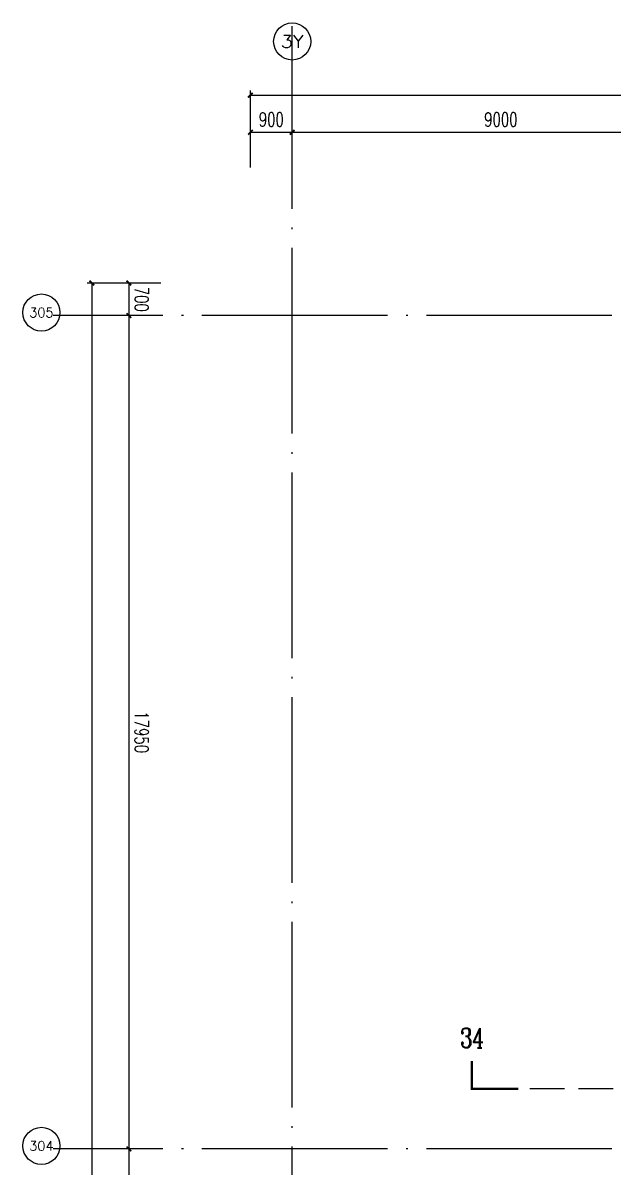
# Model space of a CAD drawing. Extents: x -1313754 to 847533, y 489853 to 941203.
# Drawn here: x 181339 to 194066, y 602377 to 627024 of the extents above; entities that cross this region are included whole.
import ezdxf
from ezdxf.enums import TextEntityAlignment as Align

# ---------------------------------------------------------------- set-up
doc = ezdxf.new("R2010")
doc.units = 0
doc.header["$LTSCALE"] = 1000
doc.header["$MEASUREMENT"] = 0
doc.linetypes.add('DASH', pattern=[0.35, 0.25, -0.1])
doc.linetypes.add('DOTE', pattern=[2.42, 2, -0.2, 0.02, -0.2])
doc.layers.get('Defpoints').update_dxf_attribs({"color": 210})
for name, color, linetype in [('A-AXIS-D', 1, 'Continuous'), ('A-AXIS-DOTE', 14, 'DOTE'), ('AS-WALL', 40, 'Continuous'), ('DIM_SYMB', 3, 'Continuous'), ('PUB_TEXT', 7, 'Continuous')]:
    doc.layers.add(name, color=color, linetype=linetype)
doc.styles.add('_TCH_AXIS', font='COMPLEX', dxfattribs={"bigfont": 'GBCBIG'})
doc.styles.add('_TCH_DIM_T3', font='SIMPLEX', dxfattribs={"width": 0.705882, "bigfont": 'GBCBIG'})
doc.styles.add('_TCH_LABEL', font='COMPLEX', dxfattribs={"bigfont": 'GBCBIG'})
doc.styles.add('A-DIM_T3', font='SIMPLEX', dxfattribs={"width": 0.705882, "bigfont": 'GBCBIG'})
doc.dimstyles.new('_TCH_ARCH&&100', dxfattribs={"dimtxt": 297.5, "dimasz": 100, "dimexe": 100, "dimexo": 100, "dimgap": 126.25, "dimtad": 1, "dimdec": 0, "dimzin": 0, "dimdsep": 46, "dimtxsty": '_TCH_DIM_T3', "dimblk": 'ARCHTICK', "dimcen": 0.09, "dimclrt": 7, "dimazin": 2, "dimtfac": 1, "dimtdec": 0, "dimtix": 1, "dimtmove": 2, "dimatfit": 3, "dimfxl": 0, "dimtolj": 1, "dimtzin": 0, "dimarcsym": 0})
doc.dimstyles.new('A-DIM&&100', dxfattribs={"dimtxt": 297.5, "dimasz": 100, "dimexe": 100, "dimexo": 100, "dimgap": 126.25, "dimtad": 1, "dimdec": 0, "dimzin": 0, "dimdsep": 46, "dimtxsty": 'A-DIM_T3', "dimblk": 'ARCHTICK', "dimcen": 0.09, "dimclrt": 7, "dimazin": 2, "dimtfac": 1, "dimtdec": 0, "dimtix": 1, "dimtmove": 2, "dimatfit": 3, "dimfxl": 0, "dimtolj": 1, "dimtzin": 0, "dimarcsym": 0})

# ---------------------------------------------------------------- blocks, each defined once
blk = doc.blocks.new('_ArchTick')
at = {"color": 0, "linetype": 'ByBlock', "const_width": 0.4}
blk.add_lwpolyline([(-0.5, -0.5), (0.5, 0.5)], dxfattribs=at)
blk = doc.blocks.new('*D1346')
at = {"layer": 'A-AXIS-D', "color": 0, "lineweight": -2}
for p, q in [((-94953, -183400), (-95739, -183400)), ((-95639, -183400), (-95639, -184100)), ((-94953, -184100), (-95739, -184100))]:
    blk.add_line(p, q, dxfattribs=at)
at = {"layer": 'Defpoints', "color": 0}
for p in [(-94853, -183400), (-95639, -184100), (-94853, -184100)]:
    blk.add_point(p, dxfattribs=at)
at = {"layer": 'A-AXIS-D', "color": 0, "lineweight": -2, "xscale": 100, "yscale": 100, "zscale": 100}
for p, rotation in [((-95639, -183400), 90), ((-95639, -184100), 270)]:
    blk.add_blockref('_ArchTick', p, dxfattribs=dict(at, rotation=rotation))
at = {"layer": 'A-AXIS-D', "color": 7, "insert": (-95364, -183750), "char_height": 297.5, "attachment_point": 5, "rotation": 270, "style": 'A-DIM_T3'}
blk.add_mtext('\\A1;700', dxfattribs=at)
blk = doc.blocks.new('*D1347')
at = {"layer": 'A-AXIS-D', "color": 0, "lineweight": -2}
for p, q in [((-94953, -184100), (-95739, -184100)), ((-95639, -184100), (-95639, -202050)), ((-94953, -202050), (-95739, -202050))]:
    blk.add_line(p, q, dxfattribs=at)
at = {"layer": 'Defpoints', "color": 0}
for p in [(-94853, -184100), (-95639, -202050), (-94853, -202050)]:
    blk.add_point(p, dxfattribs=at)
at = {"layer": 'A-AXIS-D', "color": 0, "lineweight": -2, "xscale": 100, "yscale": 100, "zscale": 100}
for p, rotation in [((-95639, -184100), 90), ((-95639, -202050), 270)]:
    blk.add_blockref('_ArchTick', p, dxfattribs=dict(at, rotation=rotation))
at = {"layer": 'A-AXIS-D', "color": 7, "insert": (-95364, -193075), "char_height": 297.5, "attachment_point": 5, "rotation": 270, "style": 'A-DIM_T3'}
blk.add_mtext('\\A1;17950', dxfattribs=at)
blk = doc.blocks.new('*D1348')
at = {"layer": 'A-AXIS-D', "color": 0, "lineweight": -2}
for p, q in [((-94953, -202050), (-95739, -202050)), ((-95639, -202050), (-95639, -220000)), ((-94953, -220000), (-95739, -220000))]:
    blk.add_line(p, q, dxfattribs=at)
at = {"layer": 'Defpoints', "color": 0}
for p in [(-94853, -202050), (-95639, -220000), (-94853, -220000)]:
    blk.add_point(p, dxfattribs=at)
at = {"layer": 'A-AXIS-D', "color": 0, "lineweight": -2, "xscale": 100, "yscale": 100, "zscale": 100}
for p, rotation in [((-95639, -202050), 90), ((-95639, -220000), 270)]:
    blk.add_blockref('_ArchTick', p, dxfattribs=dict(at, rotation=rotation))
at = {"layer": 'A-AXIS-D', "color": 7, "insert": (-95364, -211025), "char_height": 297.5, "attachment_point": 5, "rotation": 270, "style": 'A-DIM_T3'}
blk.add_mtext('\\A1;17950', dxfattribs=at)
blk = doc.blocks.new('*D1409')
at = {"layer": 'A-AXIS-D', "color": 0, "lineweight": -2}
for p, q in [((-95053, -183400), (-96539, -183400)), ((-96439, -183400), (-96439, -256600)), ((-95053, -256600), (-96539, -256600))]:
    blk.add_line(p, q, dxfattribs=at)
at = {"layer": 'Defpoints', "color": 0}
for p in [(-94953, -183400), (-96439, -256600), (-94953, -256600)]:
    blk.add_point(p, dxfattribs=at)
at = {"layer": 'A-AXIS-D', "color": 0, "lineweight": -2, "xscale": 100, "yscale": 100, "zscale": 100}
for p, rotation in [((-96439, -183400), 90), ((-96439, -256600), 270)]:
    blk.add_blockref('_ArchTick', p, dxfattribs=dict(at, rotation=rotation))
at = {"layer": 'A-AXIS-D', "color": 7, "insert": (-96164, -220000), "char_height": 297.5, "attachment_point": 5, "rotation": 270, "style": 'A-DIM_T3'}
blk.add_mtext('\\A1;73200', dxfattribs=at)
blk = doc.blocks.new('*D1410')
at = {"layer": 'A-AXIS-D', "color": 0, "lineweight": -2}
for p, q in [((-93018, -180910), (-93018, -180052)), ((-93018, -180152), (-92118, -180152)), ((-92118, -180910), (-92118, -180052))]:
    blk.add_line(p, q, dxfattribs=at)
at = {"layer": 'Defpoints', "color": 0}
for p in [(-92118, -180152), (-93018, -181010), (-92118, -181010)]:
    blk.add_point(p, dxfattribs=at)
at = {"layer": 'A-AXIS-D', "color": 0, "lineweight": -2, "xscale": 100, "yscale": 100, "zscale": 100, "rotation": 180}
blk.add_blockref('_ArchTick', (-93018, -180152), dxfattribs=at)
at = {"layer": 'A-AXIS-D', "color": 0, "lineweight": -2, "xscale": 100, "yscale": 100, "zscale": 100}
blk.add_blockref('_ArchTick', (-92118, -180152), dxfattribs=at)
at = {"layer": 'A-AXIS-D', "color": 7, "insert": (-92568, -179877), "char_height": 297.5, "attachment_point": 5, "style": '_TCH_DIM_T3'}
blk.add_mtext('\\A1;900', dxfattribs=at)
blk = doc.blocks.new('*D1411')
at = {"layer": 'A-AXIS-D', "color": 0, "lineweight": -2}
for p, q in [((-92118, -180910), (-92118, -180052)), ((-92118, -180152), (-83118, -180152)), ((-83118, -180910), (-83118, -180052))]:
    blk.add_line(p, q, dxfattribs=at)
at = {"layer": 'Defpoints', "color": 0}
for p in [(-83118, -180152), (-92118, -181010), (-83118, -181010)]:
    blk.add_point(p, dxfattribs=at)
at = {"layer": 'A-AXIS-D', "color": 0, "lineweight": -2, "xscale": 100, "yscale": 100, "zscale": 100, "rotation": 180}
blk.add_blockref('_ArchTick', (-92118, -180152), dxfattribs=at)
at = {"layer": 'A-AXIS-D', "color": 0, "lineweight": -2, "xscale": 100, "yscale": 100, "zscale": 100}
blk.add_blockref('_ArchTick', (-83118, -180152), dxfattribs=at)
at = {"layer": 'A-AXIS-D', "color": 7, "insert": (-87618, -179877), "char_height": 297.5, "attachment_point": 5, "style": '_TCH_DIM_T3'}
blk.add_mtext('\\A1;9000', dxfattribs=at)
blk = doc.blocks.new('*D1433')
at = {"layer": 'A-AXIS-D', "color": 0, "lineweight": -2}
for p, q in [((-93018, -180810), (-93018, -179252)), ((-93018, -179352), (92682, -179352)), ((92682, -180810), (92682, -179252))]:
    blk.add_line(p, q, dxfattribs=at)
at = {"layer": 'Defpoints', "color": 0}
for p in [(92682, -179352), (-93018, -180910), (92682, -180910)]:
    blk.add_point(p, dxfattribs=at)
at = {"layer": 'A-AXIS-D', "color": 0, "lineweight": -2, "xscale": 100, "yscale": 100, "zscale": 100, "rotation": 180}
blk.add_blockref('_ArchTick', (-93018, -179352), dxfattribs=at)
at = {"layer": 'A-AXIS-D', "color": 0, "lineweight": -2, "xscale": 100, "yscale": 100, "zscale": 100}
blk.add_blockref('_ArchTick', (92682, -179352), dxfattribs=at)
at = {"layer": 'A-AXIS-D', "color": 7, "insert": (-168, -179077), "char_height": 297.5, "attachment_point": 5, "style": '_TCH_DIM_T3'}
blk.add_mtext('\\A1;185700', dxfattribs=at)
blk = doc.blocks.new('dote')
at = {"layer": 'A-AXIS-D'}
for centre in [(-92117.8, -178196), (-97524.5, -184035.7), (-97524.5, -201985.7)]:
    blk.add_circle(centre, 400, dxfattribs=at)
at = {"layer": 'A-AXIS-DOTE', "ltscale": 2}
for p, q in [((-92117.8, -264080), (-92117.8, -177865)), ((98696.4, -184100), (-97273.6, -184100)), ((98696.4, -202050), (-97273.6, -202050))]:
    blk.add_line(p, q, dxfattribs=at)
at = {"layer": 'DIM_SYMB', "linetype": 'DASH', "ltscale": 3}
blk.add_line((-71543.6, -200760.1), (-87443.6, -200760.1), dxfattribs=at)
at = {"layer": 'DIM_SYMB', "const_width": 50}
blk.add_lwpolyline([(-88243.6, -200160.1), (-88243.6, -200760.1), (-87243.6, -200760.1)], dxfattribs=at)
at = {"layer": 'PUB_TEXT', "style": '_TCH_AXIS'}
for s, height, p, p2 in [('3Y', 270.86, (-92362.9, -178331.5), (-91872.7, -178331.5)), ('305', 206.28, (-97784.8, -184138.9), (-97264.2, -184138.9)), ('304', 199.75, (-97786.1, -202085.6), (-97262.9, -202085.6))]:
    blk.add_text(s, height=height, dxfattribs=at).set_placement(p, p2, align=Align.FIT)
at = {"layer": 'PUB_TEXT', "style": '_TCH_LABEL', "width": 0.705882}
blk.add_text('34', height=425, dxfattribs=at).set_placement((-88493.6, -199872.6))
at = {"layer": 'A-AXIS-D'}
for base, p1, p2, picture, middle in [((92682.2, -179352.2), (-93017.8, -180910.2), (92682.2, -180910.2), '*D1433', (-167.8, -179077.2)), ((-92117.8, -180152.2), (-93017.8, -181010.2), (-92117.8, -181010.2), '*D1410', (-92567.8, -179877.2)), ((-83117.8, -180152.2), (-92117.8, -181010.2), (-83117.8, -181010.2), '*D1411', (-87617.8, -179877.2))]:
    dim = blk.add_linear_dim(base=base, p1=p1, p2=p2, angle=0, dimstyle='_TCH_ARCH&&100', override={"dimgap": 0}, dxfattribs=at)
    dim.commit()
    dim.dimension.update_dxf_attribs({"geometry": picture, "text_midpoint": middle, "dimtype": 161})
for base, p1, p2, picture, middle in [((-96439.4, -256600.1), (-94953, -183400), (-94953, -256600.1), '*D1409', (-96164.4, -220000)), ((-95639.4, -184100), (-94853, -183400), (-94853, -184100), '*D1346', (-95364.4, -183750)), ((-95639.4, -202050), (-94853, -184100), (-94853, -202050), '*D1347', (-95364.4, -193075)), ((-95639.4, -220000), (-94853, -202050), (-94853, -220000), '*D1348', (-95364.4, -211025))]:
    dim = blk.add_linear_dim(base=base, p1=p1, p2=p2, angle=270, dimstyle='A-DIM&&100', override={"dimgap": 0}, dxfattribs=at)
    dim.commit()
    dim.dimension.update_dxf_attribs({"geometry": picture, "text_midpoint": middle, "dimtype": 161, "text_rotation": 270})

msp = doc.modelspace()

# ---------------------------------------------------------------- block references
at = {"layer": 'AS-WALL'}
msp.add_blockref('dote', (279263.6, 804820), dxfattribs=at)

doc.saveas('drawing.dxf')
